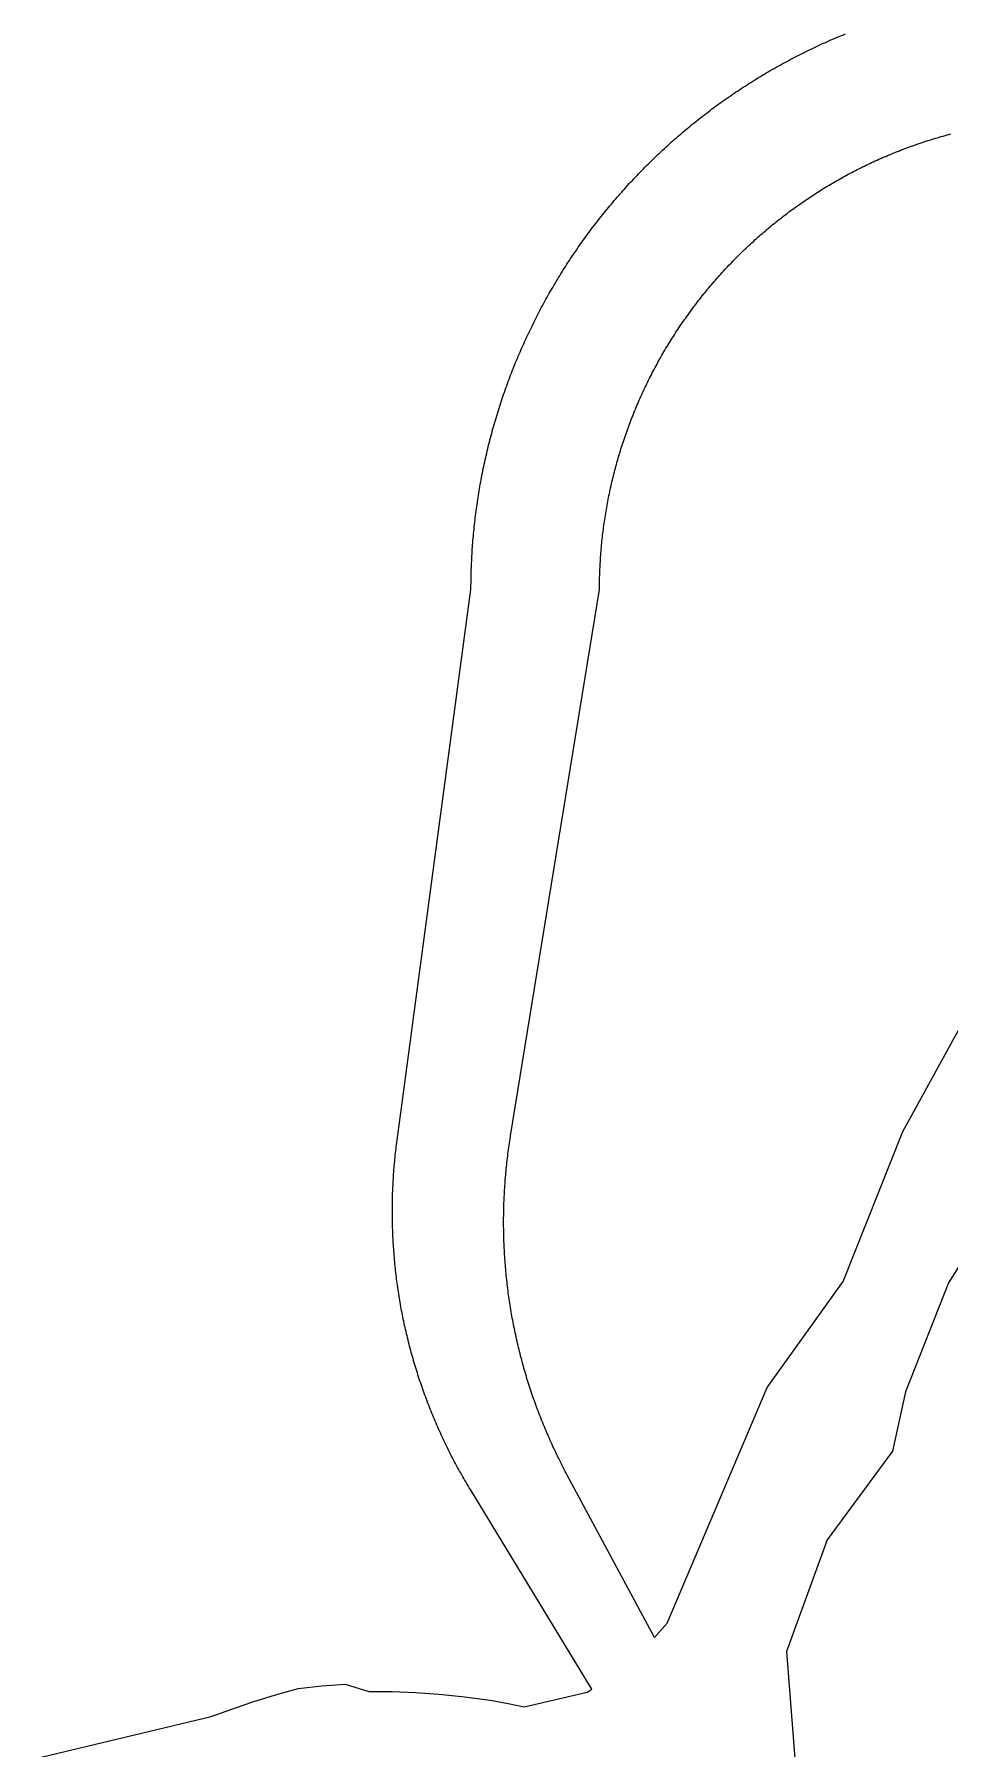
# Model space of a CAD drawing. Header units: metres. Extents: x 544975 to 548996, y 1840763 to 1844365.
# Drawn here: x 546846.2 to 546931.7, y 1842362.6 to 1842522.7 of the extents above; entities that cross this region are included whole.
import ezdxf

# ---------------------------------------------------------------- set-up
doc = ezdxf.new("R2010")
doc.units = ezdxf.units.M
doc.header["$MEASUREMENT"] = 0
doc.layers.add('Level 30', color=7, linetype='Continuous', lineweight=0)

# ---------------------------------------------------------------- blocks, each defined once
blk = doc.blocks.new('5.DuongDay35Kv_RTH')
at = {"layer": 'Level 30', "color": 5, "flags": 128}
for points in [[(46846.1883, 842361.7011), (46862.7119, 842365.66), (46864.6163, 842366.3405), (46865.785, 842366.7581), (46866.5902, 842367.0292), (46868.6969, 842367.6835), (46870.8342, 842368.2686), (46873.0213, 842368.5182), (46875.2184, 842368.6607), (46877.43, 842367.981), (46879.6066, 842367.9769), (46881.782, 842367.9002), (46883.9535, 842367.7511), (46886.1189, 842367.5297), (46888.2757, 842367.2362), (46888.9291, 842367.1328), (46890.4216, 842366.871), (46891.9098, 842366.5664), (46897.8054, 842367.937), (46898.2466, 842368.2007)], [(46904.0874, 842373.0261), (46905.2661, 842374.3649), (46914.6113, 842396.3786), (46921.7182, 842406.2621), (46927.2728, 842420.2955), (46947.1216, 842456.4347), (46956.6482, 842452.3465), (46936.8878, 842414.6407), (46931.5262, 842406.144), (46927.51, 842395.967), (46926.3179, 842390.4213), (46920.2004, 842382.141), (46916.425, 842371.7186), (46917.1997, 842361.7427)]]:
    blk.add_lwpolyline(points, dxfattribs=at)
at = {"layer": 'Level 30', "color": 5, "linetype": 'Continuous', "lineweight": 0, "flags": 128}
for points in [[(46898.2466, 842368.2007), (46886.9048, 842386.8388), (46886.8011, 842387.0099), (46886.6982, 842387.1813), (46886.5959, 842387.3532), (46886.4944, 842387.5255), (46886.3935, 842387.6982), (46886.2933, 842387.8713), (46886.1938, 842388.0448), (46886.095, 842388.2187), (46885.9969, 842388.393), (46885.8995, 842388.5677), (46885.8028, 842388.7427), (46885.7068, 842388.9182), (46885.6115, 842389.094), (46885.5169, 842389.2702), (46885.423, 842389.4468), (46885.3299, 842389.6238), (46885.2374, 842389.8011), (46885.1456, 842389.9788), (46885.0546, 842390.1569), (46884.9642, 842390.3353), (46884.8746, 842390.5141), (46884.7857, 842390.6933), (46884.6975, 842390.8728), (46884.61, 842391.0526), (46884.5233, 842391.2328), (46884.4372, 842391.4134), (46884.3519, 842391.5943), (46884.2673, 842391.7755), (46884.1835, 842391.9571), (46884.1004, 842392.139), (46884.018, 842392.3212), (46883.9363, 842392.5038), (46883.8553, 842392.6867), (46883.7751, 842392.8699), (46883.6956, 842393.0534), (46883.6169, 842393.2373), (46883.5389, 842393.4214), (46883.4616, 842393.6059), (46883.3851, 842393.7907), (46883.3093, 842393.9758), (46883.2343, 842394.1611), (46883.1599, 842394.3468), (46883.0864, 842394.5328), (46883.0136, 842394.7191), (46882.9415, 842394.9056), (46882.8702, 842395.0925), (46882.7996, 842395.2796), (46882.7298, 842395.467), (46882.6607, 842395.6547), (46882.5923, 842395.8427), (46882.5248, 842396.0309), (46882.4579, 842396.2194), (46882.3919, 842396.4082), (46882.3266, 842396.5972), (46882.262, 842396.7865), (46882.1982, 842396.9761), (46882.1352, 842397.1659), (46882.0729, 842397.3559), (46882.0114, 842397.5462), (46881.9506, 842397.7368), (46881.8906, 842397.9276), (46881.8314, 842398.1186), (46881.7729, 842398.3099), (46881.7152, 842398.5014), (46881.6583, 842398.6931), (46881.6021, 842398.885), (46881.5467, 842399.0772), (46881.4921, 842399.2696), (46881.4382, 842399.4622), (46881.3851, 842399.6551), (46881.3328, 842399.8481), (46881.2813, 842400.0413), (46881.2305, 842400.2348), (46881.1805, 842400.4284), (46881.1313, 842400.6223), (46881.0828, 842400.8163), (46881.0352, 842401.0106), (46880.9883, 842401.205), (46880.9422, 842401.3996), (46880.8968, 842401.5944), (46880.8523, 842401.7894), (46880.8085, 842401.9845), (46880.7655, 842402.1798), (46880.7233, 842402.3753), (46880.6818, 842402.571), (46880.6412, 842402.7668), (46880.6013, 842402.9628), (46880.5622, 842403.1589), (46880.524, 842403.3552), (46880.4864, 842403.5517), (46880.4497, 842403.7483), (46880.4138, 842403.945), (46880.3786, 842404.1419), (46880.3443, 842404.339), (46880.3107, 842404.5361), (46880.2779, 842404.7334), (46880.2459, 842404.9308), (46880.2147, 842405.1284), (46880.1843, 842405.3261), (46880.1547, 842405.5239), (46880.1258, 842405.7218), (46880.0978, 842405.9198), (46880.0705, 842406.1179), (46880.0441, 842406.3162), (46880.0184, 842406.5145), (46879.9936, 842406.713), (46879.9695, 842406.9115), (46879.9462, 842407.1101), (46879.9237, 842407.3089), (46879.902, 842407.5077), (46879.8811, 842407.7066), (46879.861, 842407.9056), (46879.8417, 842408.1047), (46879.8232, 842408.3038), (46879.8055, 842408.503), (46879.7886, 842408.7023), (46879.7725, 842408.9016), (46879.7572, 842409.1011), (46879.7426, 842409.3005), (46879.7289, 842409.5001), (46879.716, 842409.6996), (46879.7039, 842409.8993), (46879.6925, 842410.099), (46879.682, 842410.2987), (46879.6723, 842410.4984), (46879.6634, 842410.6982), (46879.6552, 842410.8981), (46879.6479, 842411.0979), (46879.6414, 842411.2978), (46879.6356, 842411.4977), (46879.6307, 842411.6977), (46879.6266, 842411.8976), (46879.6232, 842412.0976), (46879.6207, 842412.2976), (46879.619, 842412.4976), (46879.618, 842412.6976), (46879.6179, 842412.8976), (46879.6186, 842413.0976), (46879.62, 842413.2976), (46879.6223, 842413.4976), (46879.6254, 842413.6975), (46879.6292, 842413.8975), (46879.6339, 842414.0975), (46879.6394, 842414.2974), (46879.6456, 842414.4973), (46879.6527, 842414.6972), (46879.6606, 842414.897), (46879.6692, 842415.0968), (46879.6787, 842415.2966), (46879.6889, 842415.4963), (46879.7, 842415.696), (46879.7119, 842415.8957), (46879.7245, 842416.0953), (46879.738, 842416.2948), (46879.7522, 842416.4943), (46879.7673, 842416.6937), (46879.7831, 842416.8931), (46879.7998, 842417.0924), (46879.8172, 842417.2917), (46879.8355, 842417.4908), (46879.8545, 842417.6899), (46879.8743, 842417.8889), (46879.895, 842418.0879), (46879.9164, 842418.2867), (46879.9386, 842418.4855), (46879.9616, 842418.6841), (46879.9854, 842418.8827), (46880.01, 842419.0812), (46880.0354, 842419.2796), (46880.0616, 842419.4776), (46886.9571, 842470.8894), (46886.9573, 842471.0456), (46886.9583, 842471.2573), (46886.9601, 842471.4689), (46886.9627, 842471.6806), (46886.9661, 842471.8922), (46886.9703, 842472.1038), (46886.9753, 842472.3154), (46886.9811, 842472.527), (46886.9876, 842472.7386), (46886.995, 842472.9501), (46887.0032, 842473.1616), (46887.0122, 842473.3731), (46887.022, 842473.5845), (46887.0326, 842473.7959), (46887.044, 842474.0073), (46887.0562, 842474.2186), (46887.0691, 842474.4298), (46887.0829, 842474.641), (46887.0975, 842474.8522), (46887.1129, 842475.0633), (46887.129, 842475.2743), (46887.146, 842475.4853), (46887.1638, 842475.6962), (46887.1824, 842475.9071), (46887.2017, 842476.1179), (46887.2219, 842476.3286), (46887.2428, 842476.5392), (46887.2646, 842476.7497), (46887.2871, 842476.9602), (46887.3105, 842477.1705), (46887.3346, 842477.3808), (46887.3595, 842477.591), (46887.3853, 842477.8011), (46887.4118, 842478.0111), (46887.4391, 842478.221), (46887.4672, 842478.4308), (46887.4961, 842478.6404), (46887.5258, 842478.85), (46887.5563, 842479.0595), (46887.5876, 842479.2688), (46887.6196, 842479.478), (46887.6525, 842479.6871), (46887.6861, 842479.8961), (46887.7206, 842480.1049), (46887.7558, 842480.3136), (46887.7918, 842480.5222), (46887.8286, 842480.7306), (46887.8662, 842480.9389), (46887.9046, 842481.1471), (46887.9437, 842481.3551), (46887.9837, 842481.5629), (46888.0244, 842481.7706), (46888.0659, 842481.9782), (46888.1083, 842482.1856), (46888.1513, 842482.3928), (46888.1952, 842482.5999), (46888.2399, 842482.8068), (46888.2853, 842483.0135), (46888.3315, 842483.22), (46888.3785, 842483.4264), (46888.4263, 842483.6326), (46888.4748, 842483.8386), (46888.5242, 842484.0445), (46888.5743, 842484.2501), (46888.6252, 842484.4556), (46888.6768, 842484.6608), (46888.7293, 842484.8659), (46888.7825, 842485.0707), (46888.8365, 842485.2754), (46888.8912, 842485.4799), (46888.9468, 842485.6841), (46889.0031, 842485.8881), (46889.0601, 842486.092), (46889.118, 842486.2956), (46889.1766, 842486.4989), (46889.236, 842486.7021), (46889.2961, 842486.905), (46889.357, 842487.1077), (46889.4187, 842487.3102), (46889.4812, 842487.5124), (46889.5444, 842487.7145), (46889.6084, 842487.9162), (46889.6731, 842488.1177), (46889.7386, 842488.319), (46889.8049, 842488.52), (46889.8719, 842488.7208), (46889.9396, 842488.9213), (46890.0082, 842489.1216), (46890.0775, 842489.3216), (46890.1475, 842489.5213), (46890.2183, 842489.7208), (46890.2899, 842489.92), (46890.3622, 842490.1189), (46890.4352, 842490.3175), (46890.509, 842490.5159), (46890.5836, 842490.714), (46890.6589, 842490.9118), (46890.7349, 842491.1093), (46890.8117, 842491.3066), (46890.8893, 842491.5035), (46890.9676, 842491.7002), (46891.0466, 842491.8965), (46891.1264, 842492.0926), (46891.2069, 842492.2883), (46891.2881, 842492.4838), (46891.3701, 842492.6789), (46891.4528, 842492.8737), (46891.5363, 842493.0683), (46891.6205, 842493.2624), (46891.7054, 842493.4563), (46891.7911, 842493.6499), (46891.8775, 842493.8431), (46891.9646, 842494.036), (46892.0524, 842494.2286), (46892.141, 842494.4208), (46892.2303, 842494.6127), (46892.3203, 842494.8043), (46892.4111, 842494.9955), (46892.5026, 842495.1863), (46892.5948, 842495.3769), (46892.6877, 842495.567), (46892.7813, 842495.7569), (46892.8757, 842495.9463), (46892.9707, 842496.1355), (46893.0665, 842496.3242), (46893.163, 842496.5126), (46893.2602, 842496.7006), (46893.3581, 842496.8883), (46893.4567, 842497.0755), (46893.5561, 842497.2624), (46893.6561, 842497.449), (46893.7568, 842497.6351), (46893.8583, 842497.8209), (46893.9604, 842498.0063), (46894.0632, 842498.1913), (46894.1668, 842498.3759), (46894.271, 842498.5601), (46894.376, 842498.7439), (46894.4816, 842498.9273), (46894.5879, 842499.1104), (46894.6949, 842499.293), (46894.8026, 842499.4752), (46894.911, 842499.657), (46895.0201, 842499.8384), (46895.1298, 842500.0194), (46895.2403, 842500.1999), (46895.3514, 842500.3801), (46895.4632, 842500.5598), (46895.5757, 842500.7391), (46895.6888, 842500.9179), (46895.8027, 842501.0964), (46895.9172, 842501.2744), (46896.0324, 842501.452), (46896.1482, 842501.6291), (46896.2647, 842501.8058), (46896.3819, 842501.9821), (46896.4998, 842502.1579), (46896.6183, 842502.3333), (46896.7375, 842502.5082), (46896.8573, 842502.6826), (46896.9778, 842502.8567), (46897.099, 842503.0302), (46897.2208, 842503.2033), (46897.3432, 842503.376), (46897.4663, 842503.5481), (46897.5901, 842503.7198), (46897.7145, 842503.8911), (46897.8396, 842504.0618), (46897.9653, 842504.2321), (46898.0916, 842504.4019), (46898.2186, 842504.5713), (46898.3462, 842504.7401), (46898.4745, 842504.9085), (46898.6034, 842505.0764), (46898.7329, 842505.2438), (46898.8631, 842505.4107), (46898.9939, 842505.5771), (46899.1253, 842505.743), (46899.2573, 842505.9084), (46899.39, 842506.0734), (46899.5233, 842506.2378), (46899.6572, 842506.4017), (46899.7918, 842506.5651), (46899.9269, 842506.728), (46900.0627, 842506.8904), (46900.199, 842507.0522), (46900.336, 842507.2136), (46900.4736, 842507.3744), (46900.6118, 842507.5347), (46900.7506, 842507.6945), (46900.89, 842507.8538), (46901.0301, 842508.0125), (46901.1707, 842508.1707), (46901.3119, 842508.3284), (46901.4537, 842508.4855), (46901.5961, 842508.6421), (46901.7391, 842508.7982), (46901.8826, 842508.9537), (46902.0268, 842509.1087), (46902.1716, 842509.2631), (46902.3169, 842509.417), (46902.4628, 842509.5703), (46902.6093, 842509.7231), (46902.7563, 842509.8753), (46902.904, 842510.027), (46903.0522, 842510.1781), (46903.201, 842510.3286), (46903.3503, 842510.4786), (46903.5002, 842510.628), (46903.6507, 842510.7769), (46903.8018, 842510.9252), (46903.9534, 842511.0729), (46904.1055, 842511.22), (46904.2582, 842511.3666), (46904.4115, 842511.5125), (46904.5653, 842511.6579), (46904.7197, 842511.8027), (46904.8746, 842511.947), (46905.03, 842512.0906), (46905.186, 842512.2337), (46905.3426, 842512.3761), (46905.4997, 842512.518), (46905.6573, 842512.6593), (46905.8154, 842512.8), (46905.9741, 842512.9401), (46906.1333, 842513.0795), (46906.293, 842513.2184), (46906.4533, 842513.3567), (46906.614, 842513.4944), (46906.7753, 842513.6314), (46906.9371, 842513.7679), (46907.0994, 842513.9037), (46907.2623, 842514.0389), (46907.4256, 842514.1735), (46907.5895, 842514.3075), (46907.7538, 842514.4409), (46907.9187, 842514.5736), (46908.0841, 842514.7058), (46908.2499, 842514.8372), (46908.4163, 842514.9681), (46908.5831, 842515.0984), (46908.7505, 842515.228), (46908.9183, 842515.3569), (46909.0866, 842515.4853), (46909.2554, 842515.613), (46909.4247, 842515.74), (46909.5944, 842515.8664), (46909.7647, 842515.9922), (46909.9354, 842516.1174), (46910.1066, 842516.2418), (46910.2782, 842516.3657), (46910.4503, 842516.4889), (46910.6229, 842516.6114), (46910.7959, 842516.7333), (46910.9695, 842516.8545), (46911.1434, 842516.9751), (46911.3178, 842517.095), (46911.4927, 842517.2143), (46911.668, 842517.3329), (46911.8438, 842517.4508), (46912.02, 842517.5681), (46912.1966, 842517.6847), (46912.3737, 842517.8006), (46912.5512, 842517.9158), (46912.7292, 842518.0304), (46912.9076, 842518.1443), (46913.0864, 842518.2576), (46913.2657, 842518.3701), (46913.4453, 842518.482), (46913.6254, 842518.5932), (46913.8059, 842518.7038), (46913.9869, 842518.8136), (46914.1682, 842518.9227), (46914.35, 842519.0312), (46914.5321, 842519.139), (46914.7147, 842519.2461), (46914.8977, 842519.3525), (46915.081, 842519.4582), (46915.2648, 842519.5632), (46915.449, 842519.6675), (46915.6335, 842519.7712), (46915.8185, 842519.8741), (46916.0038, 842519.9763), (46916.1896, 842520.0778), (46916.3757, 842520.1786), (46916.5621, 842520.2788), (46916.749, 842520.3782), (46916.9362, 842520.4769), (46917.1238, 842520.5749), (46917.3118, 842520.6722), (46917.5002, 842520.7687), (46917.6889, 842520.8646), (46917.8779, 842520.9597), (46918.0674, 842521.0542), (46918.2572, 842521.1479), (46918.4473, 842521.2409), (46918.6378, 842521.3332), (46918.8286, 842521.4247), (46919.0198, 842521.5156), (46919.2113, 842521.6057), (46919.4032, 842521.6951), (46919.5954, 842521.7837), (46919.7879, 842521.8717), (46919.9807, 842521.9589), (46920.1739, 842522.0453), (46920.3674, 842522.1311), (46920.5613, 842522.2161), (46920.7554, 842522.3004), (46920.9499, 842522.3839), (46921.1447, 842522.4667), (46921.3398, 842522.5488), (46921.5352, 842522.6302), (46921.7309, 842522.7107), (46921.9269, 842522.7906)], [(46904.0874, 842373.0261), (46895.9484, 842388.194), (46895.8542, 842388.3704), (46895.7607, 842388.5472), (46895.6679, 842388.7244), (46895.5758, 842388.9019), (46895.4844, 842389.0798), (46895.3938, 842389.2581), (46895.3038, 842389.4367), (46895.2146, 842389.6157), (46895.1261, 842389.7951), (46895.0383, 842389.9748), (46894.9512, 842390.1548), (46894.8648, 842390.3352), (46894.7792, 842390.516), (46894.6943, 842390.697), (46894.6101, 842390.8784), (46894.5266, 842391.0602), (46894.4439, 842391.2423), (46894.3619, 842391.4247), (46894.2806, 842391.6074), (46894.2, 842391.7905), (46894.1202, 842391.9739), (46894.0412, 842392.1576), (46893.9628, 842392.3416), (46893.8852, 842392.5259), (46893.8083, 842392.7106), (46893.7322, 842392.8955), (46893.6568, 842393.0808), (46893.5822, 842393.2663), (46893.5083, 842393.4522), (46893.4351, 842393.6383), (46893.3627, 842393.8247), (46893.291, 842394.0114), (46893.2201, 842394.1985), (46893.1499, 842394.3857), (46893.0805, 842394.5733), (46893.0118, 842394.7611), (46892.9439, 842394.9493), (46892.8768, 842395.1376), (46892.8103, 842395.3263), (46892.7447, 842395.5152), (46892.6798, 842395.7044), (46892.6156, 842395.8938), (46892.5523, 842396.0835), (46892.4896, 842396.2734), (46892.4278, 842396.4636), (46892.3667, 842396.6541), (46892.3063, 842396.8448), (46892.2467, 842397.0357), (46892.1879, 842397.2268), (46892.1299, 842397.4182), (46892.0726, 842397.6098), (46892.0161, 842397.8017), (46891.9603, 842397.9938), (46891.9053, 842398.1861), (46891.8511, 842398.3786), (46891.7977, 842398.5713), (46891.745, 842398.7642), (46891.6931, 842398.9574), (46891.642, 842399.1507), (46891.5916, 842399.3443), (46891.5421, 842399.5381), (46891.4933, 842399.732), (46891.4452, 842399.9262), (46891.398, 842400.1205), (46891.3515, 842400.315), (46891.3058, 842400.5097), (46891.2609, 842400.7046), (46891.2168, 842400.8997), (46891.1734, 842401.0949), (46891.1309, 842401.2904), (46891.0891, 842401.4859), (46891.0481, 842401.6817), (46891.0079, 842401.8776), (46890.9684, 842402.0737), (46890.9298, 842402.2699), (46890.8919, 842402.4663), (46890.8548, 842402.6628), (46890.8185, 842402.8595), (46890.783, 842403.0563), (46890.7483, 842403.2533), (46890.7144, 842403.4504), (46890.6812, 842403.6476), (46890.6488, 842403.845), (46890.6173, 842404.0425), (46890.5865, 842404.2401), (46890.5565, 842404.4378), (46890.5273, 842404.6357), (46890.4989, 842404.8337), (46890.4713, 842405.0318), (46890.4445, 842405.23), (46890.4185, 842405.4283), (46890.3932, 842405.6267), (46890.3688, 842405.8252), (46890.3452, 842406.0238), (46890.3223, 842406.2224), (46890.3003, 842406.4212), (46890.279, 842406.6201), (46890.2585, 842406.819), (46890.2389, 842407.0181), (46890.22, 842407.2172), (46890.2019, 842407.4164), (46890.1847, 842407.6156), (46890.1682, 842407.8149), (46890.1525, 842408.0143), (46890.1376, 842408.2138), (46890.1235, 842408.4133), (46890.1102, 842408.6128), (46890.0977, 842408.8124), (46890.0861, 842409.0121), (46890.0752, 842409.2118), (46890.0651, 842409.4115), (46890.0558, 842409.6113), (46890.0473, 842409.8111), (46890.0396, 842410.011), (46890.0327, 842410.2109), (46890.0266, 842410.4108), (46890.0213, 842410.6107), (46890.0168, 842410.8107), (46890.0131, 842411.0106), (46890.0102, 842411.2106), (46890.0081, 842411.4106), (46890.0068, 842411.6106), (46890.0063, 842411.8106), (46890.0066, 842412.0106), (46890.0077, 842412.2106), (46890.0096, 842412.4106), (46890.0123, 842412.6106), (46890.0158, 842412.8105), (46890.0201, 842413.0105), (46890.0252, 842413.2104), (46890.0311, 842413.4103), (46890.0378, 842413.6102), (46890.0453, 842413.8101), (46890.0536, 842414.0099), (46890.0627, 842414.2097), (46890.0726, 842414.4095), (46890.0833, 842414.6092), (46890.0948, 842414.8088), (46890.1071, 842415.0085), (46890.1202, 842415.208), (46890.1341, 842415.4075), (46890.1488, 842415.607), (46890.1643, 842415.8064), (46890.1805, 842416.0057), (46890.1976, 842416.205), (46890.2155, 842416.4042), (46890.2342, 842416.6033), (46890.2536, 842416.8024), (46890.2739, 842417.0014), (46890.295, 842417.2002), (46890.3168, 842417.399), (46890.3395, 842417.5978), (46890.3629, 842417.7964), (46890.3872, 842417.9949), (46890.4122, 842418.1933), (46890.438, 842418.3917), (46890.4647, 842418.5899), (46890.4921, 842418.788), (46890.5203, 842418.986), (46890.5493, 842419.1839), (46890.5791, 842419.3816), (46890.6097, 842419.5793), (46890.641, 842419.7768), (46890.6552, 842419.8647), (46898.9571, 842470.8894), (46898.9571, 842470.9034), (46898.9576, 842471.091), (46898.9588, 842471.2786), (46898.9609, 842471.4662), (46898.9637, 842471.6538), (46898.9674, 842471.8414), (46898.9719, 842472.029), (46898.9771, 842472.2165), (46898.9832, 842472.404), (46898.99, 842472.5915), (46898.9977, 842472.779), (46899.0062, 842472.9664), (46899.0154, 842473.1538), (46899.0255, 842473.3411), (46899.0363, 842473.5285), (46899.048, 842473.7157), (46899.0604, 842473.9029), (46899.0737, 842474.0901), (46899.0877, 842474.2771), (46899.1026, 842474.4642), (46899.1182, 842474.6511), (46899.1346, 842474.838), (46899.1519, 842475.0249), (46899.1699, 842475.2116), (46899.1887, 842475.3983), (46899.2084, 842475.5849), (46899.2288, 842475.7714), (46899.25, 842475.9578), (46899.272, 842476.1441), (46899.2948, 842476.3303), (46899.3184, 842476.5164), (46899.3428, 842476.7025), (46899.368, 842476.8884), (46899.394, 842477.0742), (46899.4207, 842477.2599), (46899.4483, 842477.4455), (46899.4766, 842477.6309), (46899.5058, 842477.8163), (46899.5357, 842478.0015), (46899.5664, 842478.1866), (46899.5979, 842478.3715), (46899.6302, 842478.5563), (46899.6633, 842478.741), (46899.6972, 842478.9256), (46899.7318, 842479.1099), (46899.7673, 842479.2942), (46899.8035, 842479.4783), (46899.8405, 842479.6622), (46899.8783, 842479.846), (46899.9169, 842480.0296), (46899.9563, 842480.213), (46899.9964, 842480.3963), (46900.0374, 842480.5794), (46900.0791, 842480.7623), (46900.1216, 842480.945), (46900.1648, 842481.1276), (46900.2089, 842481.31), (46900.2537, 842481.4922), (46900.2993, 842481.6742), (46900.3457, 842481.8559), (46900.3928, 842482.0375), (46900.4407, 842482.2189), (46900.4894, 842482.4001), (46900.5389, 842482.5811), (46900.5891, 842482.7619), (46900.6401, 842482.9424), (46900.6919, 842483.1227), (46900.7445, 842483.3029), (46900.7978, 842483.4827), (46900.8519, 842483.6624), (46900.9067, 842483.8418), (46900.9623, 842484.021), (46901.0187, 842484.1999), (46901.0758, 842484.3786), (46901.1337, 842484.5571), (46901.1924, 842484.7353), (46901.2518, 842484.9133), (46901.312, 842485.091), (46901.3729, 842485.2684), (46901.4346, 842485.4456), (46901.4971, 842485.6225), (46901.5603, 842485.7992), (46901.6242, 842485.9756), (46901.6889, 842486.1517), (46901.7544, 842486.3275), (46901.8206, 842486.503), (46901.8875, 842486.6783), (46901.9552, 842486.8533), (46902.0237, 842487.028), (46902.0928, 842487.2024), (46902.1628, 842487.3765), (46902.2334, 842487.5503), (46902.3049, 842487.7238), (46902.377, 842487.8969), (46902.4499, 842488.0698), (46902.5235, 842488.2424), (46902.5979, 842488.4146), (46902.673, 842488.5866), (46902.7488, 842488.7582), (46902.8254, 842488.9295), (46902.9026, 842489.1004), (46902.9807, 842489.2711), (46903.0594, 842489.4413), (46903.1389, 842489.6113), (46903.2191, 842489.7809), (46903.3, 842489.9502), (46903.3816, 842490.1191), (46903.464, 842490.2877), (46903.547, 842490.4559), (46903.6308, 842490.6238), (46903.7153, 842490.7913), (46903.8006, 842490.9584), (46903.8865, 842491.1252), (46903.9731, 842491.2916), (46904.0605, 842491.4577), (46904.1485, 842491.6233), (46904.2373, 842491.7886), (46904.3268, 842491.9535), (46904.4169, 842492.1181), (46904.5078, 842492.2822), (46904.5994, 842492.446), (46904.6916, 842492.6093), (46904.7846, 842492.7723), (46904.8783, 842492.9349), (46904.9726, 842493.097), (46905.0676, 842493.2588), (46905.1634, 842493.4202), (46905.2598, 842493.5811), (46905.3569, 842493.7416), (46905.4547, 842493.9018), (46905.5531, 842494.0615), (46905.6523, 842494.2207), (46905.7521, 842494.3796), (46905.8526, 842494.538), (46905.9538, 842494.696), (46906.0556, 842494.8536), (46906.1581, 842495.0107), (46906.2613, 842495.1674), (46906.3652, 842495.3237), (46906.4697, 842495.4795), (46906.5749, 842495.6348), (46906.6807, 842495.7897), (46906.7872, 842495.9442), (46906.8944, 842496.0982), (46907.0022, 842496.2517), (46907.1107, 842496.4048), (46907.2198, 842496.5574), (46907.3296, 842496.7096), (46907.44, 842496.8613), (46907.5511, 842497.0125), (46907.6628, 842497.1632), (46907.7751, 842497.3135), (46907.8881, 842497.4632), (46908.0018, 842497.6125), (46908.116, 842497.7613), (46908.2309, 842497.9096), (46908.3465, 842498.0575), (46908.4626, 842498.2048), (46908.5794, 842498.3516), (46908.6968, 842498.498), (46908.8148, 842498.6438), (46908.9335, 842498.7891), (46909.0528, 842498.934), (46909.1727, 842499.0783), (46909.2932, 842499.2221), (46909.4143, 842499.3654), (46909.536, 842499.5081), (46909.6583, 842499.6504), (46909.7813, 842499.7921), (46909.9048, 842499.9333), (46910.029, 842500.074), (46910.1537, 842500.2141), (46910.2791, 842500.3537), (46910.405, 842500.4928), (46910.5315, 842500.6313), (46910.6586, 842500.7693), (46910.7863, 842500.9068), (46910.9146, 842501.0437), (46911.0435, 842501.18), (46911.1729, 842501.3158), (46911.303, 842501.4511), (46911.4336, 842501.5858), (46911.5647, 842501.7199), (46911.6965, 842501.8535), (46911.8288, 842501.9865), (46911.9617, 842502.119), (46912.0951, 842502.2508), (46912.2291, 842502.3822), (46912.3637, 842502.5129), (46912.4988, 842502.6431), (46912.6345, 842502.7726), (46912.7707, 842502.9016), (46912.9075, 842503.0301), (46913.0448, 842503.1579), (46913.1827, 842503.2852), (46913.3211, 842503.4118), (46913.46, 842503.5379), (46913.5995, 842503.6634), (46913.7395, 842503.7883), (46913.8801, 842503.9125), (46914.0211, 842504.0362), (46914.1627, 842504.1593), (46914.3049, 842504.2818), (46914.4475, 842504.4037), (46914.5907, 842504.5249), (46914.7344, 842504.6456), (46914.8786, 842504.7656), (46915.0233, 842504.885), (46915.1685, 842505.0038), (46915.3142, 842505.122), (46915.4604, 842505.2396), (46915.6071, 842505.3565), (46915.7543, 842505.4728), (46915.902, 842505.5885), (46916.0503, 842505.7035), (46916.1989, 842505.8179), (46916.3481, 842505.9317), (46916.4978, 842506.0449), (46916.6479, 842506.1574), (46916.7985, 842506.2692), (46916.9496, 842506.3804), (46917.1012, 842506.491), (46917.2533, 842506.6009), (46917.4058, 842506.7102), (46917.5587, 842506.8188), (46917.7122, 842506.9268), (46917.8661, 842507.0341), (46918.0204, 842507.1408), (46918.1752, 842507.2468), (46918.3305, 842507.3521), (46918.4862, 842507.4568), (46918.6423, 842507.5608), (46918.7989, 842507.6642), (46918.9559, 842507.7668), (46919.1134, 842507.8688), (46919.2713, 842507.9702), (46919.4296, 842508.0708), (46919.5884, 842508.1708), (46919.7476, 842508.2701), (46919.9072, 842508.3688), (46920.0672, 842508.4667), (46920.2276, 842508.564), (46920.3885, 842508.6605), (46920.5497, 842508.7564), (46920.7114, 842508.8516), (46920.8735, 842508.9461), (46921.0359, 842509.04), (46921.1988, 842509.1331), (46921.3621, 842509.2255), (46921.5257, 842509.3172), (46921.6898, 842509.4083), (46921.8542, 842509.4986), (46922.0191, 842509.5882), (46922.1843, 842509.6772), (46922.3498, 842509.7654), (46922.5158, 842509.8529), (46922.6821, 842509.9397), (46922.8488, 842510.0258), (46923.0159, 842510.1112), (46923.1833, 842510.1959), (46923.3511, 842510.2798), (46923.5192, 842510.3631), (46923.6877, 842510.4456), (46923.8566, 842510.5274), (46924.0257, 842510.6085), (46924.1953, 842510.6888), (46924.3652, 842510.7685), (46924.5354, 842510.8474), (46924.7059, 842510.9256), (46924.8768, 842511.003), (46925.048, 842511.0798), (46925.2195, 842511.1558), (46925.3914, 842511.231), (46925.5636, 842511.3056), (46925.7361, 842511.3794), (46925.9089, 842511.4524), (46926.082, 842511.5248), (46926.2554, 842511.5964), (46926.4291, 842511.6672), (46926.6032, 842511.7373), (46926.7775, 842511.8067), (46926.9521, 842511.8753), (46927.127, 842511.9432), (46927.3022, 842512.0103), (46927.4777, 842512.0767), (46927.6535, 842512.1423), (46927.8295, 842512.2072), (46928.0058, 842512.2713), (46928.1824, 842512.3347), (46928.3593, 842512.3973), (46928.5364, 842512.4592), (46928.7138, 842512.5203), (46928.8914, 842512.5806), (46929.0693, 842512.6402), (46929.2475, 842512.6991), (46929.4259, 842512.7571), (46929.6045, 842512.8145), (46929.7834, 842512.871), (46929.9625, 842512.9268), (46930.1419, 842512.9818), (46930.3215, 842513.0361), (46930.5013, 842513.0896), (46930.6814, 842513.1423), (46930.8617, 842513.1943), (46931.0422, 842513.2455), (46931.2229, 842513.2959), (46931.4038, 842513.3455), (46931.5849, 842513.3944), (46931.7663, 842513.4425)]]:
    blk.add_lwpolyline(points, dxfattribs=at)

msp = doc.modelspace()

# ---------------------------------------------------------------- linework, layer by layer
at = {"layer": 'Level 30', "color": 5, "linetype": 'Continuous', "lineweight": 0, "flags": 128}
for points in [[(546898.2466, 1842368.2007), (546886.9048, 1842386.8388), (546886.8011, 1842387.0099), (546886.6982, 1842387.1813), (546886.5959, 1842387.3532), (546886.4944, 1842387.5255), (546886.3935, 1842387.6982), (546886.2933, 1842387.8713), (546886.1938, 1842388.0448), (546886.095, 1842388.2187), (546885.9969, 1842388.393), (546885.8995, 1842388.5677), (546885.8028, 1842388.7427), (546885.7068, 1842388.9182), (546885.6115, 1842389.094), (546885.5169, 1842389.2702), (546885.423, 1842389.4468), (546885.3299, 1842389.6238), (546885.2374, 1842389.8011), (546885.1456, 1842389.9788), (546885.0546, 1842390.1569), (546884.9642, 1842390.3353), (546884.8746, 1842390.5141), (546884.7857, 1842390.6933), (546884.6975, 1842390.8728), (546884.61, 1842391.0526), (546884.5233, 1842391.2328), (546884.4372, 1842391.4134), (546884.3519, 1842391.5943), (546884.2673, 1842391.7755), (546884.1835, 1842391.9571), (546884.1004, 1842392.139), (546884.018, 1842392.3212), (546883.9363, 1842392.5038), (546883.8553, 1842392.6867), (546883.7751, 1842392.8699), (546883.6956, 1842393.0534), (546883.6169, 1842393.2373), (546883.5389, 1842393.4214), (546883.4616, 1842393.6059), (546883.3851, 1842393.7907), (546883.3093, 1842393.9758), (546883.2343, 1842394.1611), (546883.1599, 1842394.3468), (546883.0864, 1842394.5328), (546883.0136, 1842394.7191), (546882.9415, 1842394.9056), (546882.8702, 1842395.0925), (546882.7996, 1842395.2796), (546882.7298, 1842395.467), (546882.6607, 1842395.6547), (546882.5923, 1842395.8427), (546882.5248, 1842396.0309), (546882.4579, 1842396.2194), (546882.3919, 1842396.4082), (546882.3266, 1842396.5972), (546882.262, 1842396.7865), (546882.1982, 1842396.9761), (546882.1352, 1842397.1659), (546882.0729, 1842397.3559), (546882.0114, 1842397.5462), (546881.9506, 1842397.7368), (546881.8906, 1842397.9276), (546881.8314, 1842398.1186), (546881.7729, 1842398.3099), (546881.7152, 1842398.5014), (546881.6583, 1842398.6931), (546881.6021, 1842398.885), (546881.5467, 1842399.0772), (546881.4921, 1842399.2696), (546881.4382, 1842399.4622), (546881.3851, 1842399.6551), (546881.3328, 1842399.8481), (546881.2813, 1842400.0413), (546881.2305, 1842400.2348), (546881.1805, 1842400.4284), (546881.1313, 1842400.6223), (546881.0828, 1842400.8163), (546881.0352, 1842401.0106), (546880.9883, 1842401.205), (546880.9422, 1842401.3996), (546880.8968, 1842401.5944), (546880.8523, 1842401.7894), (546880.8085, 1842401.9845), (546880.7655, 1842402.1798), (546880.7233, 1842402.3753), (546880.6818, 1842402.571), (546880.6412, 1842402.7668), (546880.6013, 1842402.9628), (546880.5622, 1842403.1589), (546880.524, 1842403.3552), (546880.4864, 1842403.5517), (546880.4497, 1842403.7483), (546880.4138, 1842403.945), (546880.3786, 1842404.1419), (546880.3443, 1842404.339), (546880.3107, 1842404.5361), (546880.2779, 1842404.7334), (546880.2459, 1842404.9308), (546880.2147, 1842405.1284), (546880.1843, 1842405.3261), (546880.1547, 1842405.5239), (546880.1258, 1842405.7218), (546880.0978, 1842405.9198), (546880.0705, 1842406.1179), (546880.0441, 1842406.3162), (546880.0184, 1842406.5145), (546879.9936, 1842406.713), (546879.9695, 1842406.9115), (546879.9462, 1842407.1101), (546879.9237, 1842407.3089), (546879.902, 1842407.5077), (546879.8811, 1842407.7066), (546879.861, 1842407.9056), (546879.8417, 1842408.1047), (546879.8232, 1842408.3038), (546879.8055, 1842408.503), (546879.7886, 1842408.7023), (546879.7725, 1842408.9016), (546879.7572, 1842409.1011), (546879.7426, 1842409.3005), (546879.7289, 1842409.5001), (546879.716, 1842409.6996), (546879.7039, 1842409.8993), (546879.6925, 1842410.099), (546879.682, 1842410.2987), (546879.6723, 1842410.4984), (546879.6634, 1842410.6982), (546879.6552, 1842410.8981), (546879.6479, 1842411.0979), (546879.6414, 1842411.2978), (546879.6356, 1842411.4977), (546879.6307, 1842411.6977), (546879.6266, 1842411.8976), (546879.6232, 1842412.0976), (546879.6207, 1842412.2976), (546879.619, 1842412.4976), (546879.618, 1842412.6976), (546879.6179, 1842412.8976), (546879.6186, 1842413.0976), (546879.62, 1842413.2976), (546879.6223, 1842413.4976), (546879.6254, 1842413.6975), (546879.6292, 1842413.8975), (546879.6339, 1842414.0975), (546879.6394, 1842414.2974), (546879.6456, 1842414.4973), (546879.6527, 1842414.6972), (546879.6606, 1842414.897), (546879.6692, 1842415.0968), (546879.6787, 1842415.2966), (546879.6889, 1842415.4963), (546879.7, 1842415.696), (546879.7119, 1842415.8957), (546879.7245, 1842416.0953), (546879.738, 1842416.2948), (546879.7522, 1842416.4943), (546879.7673, 1842416.6937), (546879.7831, 1842416.8931), (546879.7998, 1842417.0924), (546879.8172, 1842417.2917), (546879.8355, 1842417.4908), (546879.8545, 1842417.6899), (546879.8743, 1842417.8889), (546879.895, 1842418.0879), (546879.9164, 1842418.2867), (546879.9386, 1842418.4855), (546879.9616, 1842418.6841), (546879.9854, 1842418.8827), (546880.01, 1842419.0812), (546880.0354, 1842419.2796), (546880.0616, 1842419.4776), (546886.9571, 1842470.8894), (546886.9573, 1842471.0456), (546886.9583, 1842471.2573), (546886.9601, 1842471.4689), (546886.9627, 1842471.6806), (546886.9661, 1842471.8922), (546886.9703, 1842472.1038), (546886.9753, 1842472.3154), (546886.9811, 1842472.527), (546886.9876, 1842472.7386), (546886.995, 1842472.9501), (546887.0032, 1842473.1616), (546887.0122, 1842473.3731), (546887.022, 1842473.5845), (546887.0326, 1842473.7959), (546887.044, 1842474.0073), (546887.0562, 1842474.2186), (546887.0691, 1842474.4298), (546887.0829, 1842474.641), (546887.0975, 1842474.8522), (546887.1129, 1842475.0633), (546887.129, 1842475.2743), (546887.146, 1842475.4853), (546887.1638, 1842475.6962), (546887.1824, 1842475.9071), (546887.2017, 1842476.1179), (546887.2219, 1842476.3286), (546887.2428, 1842476.5392), (546887.2646, 1842476.7497), (546887.2871, 1842476.9602), (546887.3105, 1842477.1705), (546887.3346, 1842477.3808), (546887.3595, 1842477.591), (546887.3853, 1842477.8011), (546887.4118, 1842478.0111), (546887.4391, 1842478.221), (546887.4672, 1842478.4308), (546887.4961, 1842478.6404), (546887.5258, 1842478.85), (546887.5563, 1842479.0595), (546887.5876, 1842479.2688), (546887.6196, 1842479.478), (546887.6525, 1842479.6871), (546887.6861, 1842479.8961), (546887.7206, 1842480.1049), (546887.7558, 1842480.3136), (546887.7918, 1842480.5222), (546887.8286, 1842480.7306), (546887.8662, 1842480.9389), (546887.9046, 1842481.1471), (546887.9437, 1842481.3551), (546887.9837, 1842481.5629), (546888.0244, 1842481.7706), (546888.0659, 1842481.9782), (546888.1083, 1842482.1856), (546888.1513, 1842482.3928), (546888.1952, 1842482.5999), (546888.2399, 1842482.8068), (546888.2853, 1842483.0135), (546888.3315, 1842483.22), (546888.3785, 1842483.4264), (546888.4263, 1842483.6326), (546888.4748, 1842483.8386), (546888.5242, 1842484.0445), (546888.5743, 1842484.2501), (546888.6252, 1842484.4556), (546888.6768, 1842484.6608), (546888.7293, 1842484.8659), (546888.7825, 1842485.0707), (546888.8365, 1842485.2754), (546888.8912, 1842485.4799), (546888.9468, 1842485.6841), (546889.0031, 1842485.8881), (546889.0601, 1842486.092), (546889.118, 1842486.2956), (546889.1766, 1842486.4989), (546889.236, 1842486.7021), (546889.2961, 1842486.905), (546889.357, 1842487.1077), (546889.4187, 1842487.3102), (546889.4812, 1842487.5124), (546889.5444, 1842487.7145), (546889.6084, 1842487.9162), (546889.6731, 1842488.1177), (546889.7386, 1842488.319), (546889.8049, 1842488.52), (546889.8719, 1842488.7208), (546889.9396, 1842488.9213), (546890.0082, 1842489.1216), (546890.0775, 1842489.3216), (546890.1475, 1842489.5213), (546890.2183, 1842489.7208), (546890.2899, 1842489.92), (546890.3622, 1842490.1189), (546890.4352, 1842490.3175), (546890.509, 1842490.5159), (546890.5836, 1842490.714), (546890.6589, 1842490.9118), (546890.7349, 1842491.1093), (546890.8117, 1842491.3066), (546890.8893, 1842491.5035), (546890.9676, 1842491.7002), (546891.0466, 1842491.8965), (546891.1264, 1842492.0926), (546891.2069, 1842492.2883), (546891.2881, 1842492.4838), (546891.3701, 1842492.6789), (546891.4528, 1842492.8737), (546891.5363, 1842493.0683), (546891.6205, 1842493.2624), (546891.7054, 1842493.4563), (546891.7911, 1842493.6499), (546891.8775, 1842493.8431), (546891.9646, 1842494.036), (546892.0524, 1842494.2286), (546892.141, 1842494.4208), (546892.2303, 1842494.6127), (546892.3203, 1842494.8043), (546892.4111, 1842494.9955), (546892.5026, 1842495.1863), (546892.5948, 1842495.3769), (546892.6877, 1842495.567), (546892.7813, 1842495.7569), (546892.8757, 1842495.9463), (546892.9707, 1842496.1355), (546893.0665, 1842496.3242), (546893.163, 1842496.5126), (546893.2602, 1842496.7006), (546893.3581, 1842496.8883), (546893.4567, 1842497.0755), (546893.5561, 1842497.2624), (546893.6561, 1842497.449), (546893.7568, 1842497.6351), (546893.8583, 1842497.8209), (546893.9604, 1842498.0063), (546894.0632, 1842498.1913), (546894.1668, 1842498.3759), (546894.271, 1842498.5601), (546894.376, 1842498.7439), (546894.4816, 1842498.9273), (546894.5879, 1842499.1104), (546894.6949, 1842499.293), (546894.8026, 1842499.4752), (546894.911, 1842499.657), (546895.0201, 1842499.8384), (546895.1298, 1842500.0194), (546895.2403, 1842500.1999), (546895.3514, 1842500.3801), (546895.4632, 1842500.5598), (546895.5757, 1842500.7391), (546895.6888, 1842500.9179), (546895.8027, 1842501.0964), (546895.9172, 1842501.2744), (546896.0324, 1842501.452), (546896.1482, 1842501.6291), (546896.2647, 1842501.8058), (546896.3819, 1842501.9821), (546896.4998, 1842502.1579), (546896.6183, 1842502.3333), (546896.7375, 1842502.5082), (546896.8573, 1842502.6826), (546896.9778, 1842502.8567), (546897.099, 1842503.0302), (546897.2208, 1842503.2033), (546897.3432, 1842503.376), (546897.4663, 1842503.5481), (546897.5901, 1842503.7198), (546897.7145, 1842503.8911), (546897.8396, 1842504.0618), (546897.9653, 1842504.2321), (546898.0916, 1842504.4019), (546898.2186, 1842504.5713), (546898.3462, 1842504.7401), (546898.4745, 1842504.9085), (546898.6034, 1842505.0764), (546898.7329, 1842505.2438), (546898.8631, 1842505.4107), (546898.9939, 1842505.5771), (546899.1253, 1842505.743), (546899.2573, 1842505.9084), (546899.39, 1842506.0734), (546899.5233, 1842506.2378), (546899.6572, 1842506.4017), (546899.7918, 1842506.5651), (546899.9269, 1842506.728), (546900.0627, 1842506.8904), (546900.199, 1842507.0522), (546900.336, 1842507.2136), (546900.4736, 1842507.3744), (546900.6118, 1842507.5347), (546900.7506, 1842507.6945), (546900.89, 1842507.8538), (546901.0301, 1842508.0125), (546901.1707, 1842508.1707), (546901.3119, 1842508.3284), (546901.4537, 1842508.4855), (546901.5961, 1842508.6421), (546901.7391, 1842508.7982), (546901.8826, 1842508.9537), (546902.0268, 1842509.1087), (546902.1716, 1842509.2631), (546902.3169, 1842509.417), (546902.4628, 1842509.5703), (546902.6093, 1842509.7231), (546902.7563, 1842509.8753), (546902.904, 1842510.027), (546903.0522, 1842510.1781), (546903.201, 1842510.3286), (546903.3503, 1842510.4786), (546903.5002, 1842510.628), (546903.6507, 1842510.7769), (546903.8018, 1842510.9252), (546903.9534, 1842511.0729), (546904.1055, 1842511.22), (546904.2582, 1842511.3666), (546904.4115, 1842511.5125), (546904.5653, 1842511.6579), (546904.7197, 1842511.8027), (546904.8746, 1842511.947), (546905.03, 1842512.0906), (546905.186, 1842512.2337), (546905.3426, 1842512.3761), (546905.4997, 1842512.518), (546905.6573, 1842512.6593), (546905.8154, 1842512.8), (546905.9741, 1842512.9401), (546906.1333, 1842513.0795), (546906.293, 1842513.2184), (546906.4533, 1842513.3567), (546906.614, 1842513.4944), (546906.7753, 1842513.6314), (546906.9371, 1842513.7679), (546907.0994, 1842513.9037), (546907.2623, 1842514.0389), (546907.4256, 1842514.1735), (546907.5895, 1842514.3075), (546907.7538, 1842514.4409), (546907.9187, 1842514.5736), (546908.0841, 1842514.7058), (546908.2499, 1842514.8372), (546908.4163, 1842514.9681), (546908.5831, 1842515.0984), (546908.7505, 1842515.228), (546908.9183, 1842515.3569), (546909.0866, 1842515.4853), (546909.2554, 1842515.613), (546909.4247, 1842515.74), (546909.5944, 1842515.8664), (546909.7647, 1842515.9922), (546909.9354, 1842516.1174), (546910.1066, 1842516.2418), (546910.2782, 1842516.3657), (546910.4503, 1842516.4889), (546910.6229, 1842516.6114), (546910.7959, 1842516.7333), (546910.9695, 1842516.8545), (546911.1434, 1842516.9751), (546911.3178, 1842517.095), (546911.4927, 1842517.2143), (546911.668, 1842517.3329), (546911.8438, 1842517.4508), (546912.02, 1842517.5681), (546912.1966, 1842517.6847), (546912.3737, 1842517.8006), (546912.5512, 1842517.9158), (546912.7292, 1842518.0304), (546912.9076, 1842518.1443), (546913.0864, 1842518.2576), (546913.2657, 1842518.3701), (546913.4453, 1842518.482), (546913.6254, 1842518.5932), (546913.8059, 1842518.7038), (546913.9869, 1842518.8136), (546914.1682, 1842518.9227), (546914.35, 1842519.0312), (546914.5321, 1842519.139), (546914.7147, 1842519.2461), (546914.8977, 1842519.3525), (546915.081, 1842519.4582), (546915.2648, 1842519.5632), (546915.449, 1842519.6675), (546915.6335, 1842519.7712), (546915.8185, 1842519.8741), (546916.0038, 1842519.9763), (546916.1896, 1842520.0778), (546916.3757, 1842520.1786), (546916.5621, 1842520.2788), (546916.749, 1842520.3782), (546916.9362, 1842520.4769), (546917.1238, 1842520.5749), (546917.3118, 1842520.6722), (546917.5002, 1842520.7687), (546917.6889, 1842520.8646), (546917.8779, 1842520.9597), (546918.0674, 1842521.0542), (546918.2572, 1842521.1479), (546918.4473, 1842521.2409), (546918.6378, 1842521.3332), (546918.8286, 1842521.4247), (546919.0198, 1842521.5156), (546919.2113, 1842521.6057), (546919.4032, 1842521.6951), (546919.5954, 1842521.7837), (546919.7879, 1842521.8717), (546919.9807, 1842521.9589), (546920.1739, 1842522.0453), (546920.3674, 1842522.1311), (546920.5613, 1842522.2161), (546920.7554, 1842522.3004), (546920.9499, 1842522.3839), (546921.1447, 1842522.4667), (546921.3398, 1842522.5488), (546921.5352, 1842522.6302), (546921.7309, 1842522.7107), (546921.9269, 1842522.7906)], [(546904.0874, 1842373.0261), (546895.9484, 1842388.194), (546895.8542, 1842388.3704), (546895.7607, 1842388.5472), (546895.6679, 1842388.7244), (546895.5758, 1842388.9019), (546895.4844, 1842389.0798), (546895.3938, 1842389.2581), (546895.3038, 1842389.4367), (546895.2146, 1842389.6157), (546895.1261, 1842389.7951), (546895.0383, 1842389.9748), (546894.9512, 1842390.1548), (546894.8648, 1842390.3352), (546894.7792, 1842390.516), (546894.6943, 1842390.697), (546894.6101, 1842390.8784), (546894.5266, 1842391.0602), (546894.4439, 1842391.2423), (546894.3619, 1842391.4247), (546894.2806, 1842391.6074), (546894.2, 1842391.7905), (546894.1202, 1842391.9739), (546894.0412, 1842392.1576), (546893.9628, 1842392.3416), (546893.8852, 1842392.5259), (546893.8083, 1842392.7106), (546893.7322, 1842392.8955), (546893.6568, 1842393.0808), (546893.5822, 1842393.2663), (546893.5083, 1842393.4522), (546893.4351, 1842393.6383), (546893.3627, 1842393.8247), (546893.291, 1842394.0114), (546893.2201, 1842394.1985), (546893.1499, 1842394.3857), (546893.0805, 1842394.5733), (546893.0118, 1842394.7611), (546892.9439, 1842394.9493), (546892.8768, 1842395.1376), (546892.8103, 1842395.3263), (546892.7447, 1842395.5152), (546892.6798, 1842395.7044), (546892.6156, 1842395.8938), (546892.5523, 1842396.0835), (546892.4896, 1842396.2734), (546892.4278, 1842396.4636), (546892.3667, 1842396.6541), (546892.3063, 1842396.8448), (546892.2467, 1842397.0357), (546892.1879, 1842397.2268), (546892.1299, 1842397.4182), (546892.0726, 1842397.6098), (546892.0161, 1842397.8017), (546891.9603, 1842397.9938), (546891.9053, 1842398.1861), (546891.8511, 1842398.3786), (546891.7977, 1842398.5713), (546891.745, 1842398.7642), (546891.6931, 1842398.9574), (546891.642, 1842399.1507), (546891.5916, 1842399.3443), (546891.5421, 1842399.5381), (546891.4933, 1842399.732), (546891.4452, 1842399.9262), (546891.398, 1842400.1205), (546891.3515, 1842400.315), (546891.3058, 1842400.5097), (546891.2609, 1842400.7046), (546891.2168, 1842400.8997), (546891.1734, 1842401.0949), (546891.1309, 1842401.2904), (546891.0891, 1842401.4859), (546891.0481, 1842401.6817), (546891.0079, 1842401.8776), (546890.9684, 1842402.0737), (546890.9298, 1842402.2699), (546890.8919, 1842402.4663), (546890.8548, 1842402.6628), (546890.8185, 1842402.8595), (546890.783, 1842403.0563), (546890.7483, 1842403.2533), (546890.7144, 1842403.4504), (546890.6812, 1842403.6476), (546890.6488, 1842403.845), (546890.6173, 1842404.0425), (546890.5865, 1842404.2401), (546890.5565, 1842404.4378), (546890.5273, 1842404.6357), (546890.4989, 1842404.8337), (546890.4713, 1842405.0318), (546890.4445, 1842405.23), (546890.4185, 1842405.4283), (546890.3932, 1842405.6267), (546890.3688, 1842405.8252), (546890.3452, 1842406.0238), (546890.3223, 1842406.2224), (546890.3003, 1842406.4212), (546890.279, 1842406.6201), (546890.2585, 1842406.819), (546890.2389, 1842407.0181), (546890.22, 1842407.2172), (546890.2019, 1842407.4164), (546890.1847, 1842407.6156), (546890.1682, 1842407.8149), (546890.1525, 1842408.0143), (546890.1376, 1842408.2138), (546890.1235, 1842408.4133), (546890.1102, 1842408.6128), (546890.0977, 1842408.8124), (546890.0861, 1842409.0121), (546890.0752, 1842409.2118), (546890.0651, 1842409.4115), (546890.0558, 1842409.6113), (546890.0473, 1842409.8111), (546890.0396, 1842410.011), (546890.0327, 1842410.2109), (546890.0266, 1842410.4108), (546890.0213, 1842410.6107), (546890.0168, 1842410.8107), (546890.0131, 1842411.0106), (546890.0102, 1842411.2106), (546890.0081, 1842411.4106), (546890.0068, 1842411.6106), (546890.0063, 1842411.8106), (546890.0066, 1842412.0106), (546890.0077, 1842412.2106), (546890.0096, 1842412.4106), (546890.0123, 1842412.6106), (546890.0158, 1842412.8105), (546890.0201, 1842413.0105), (546890.0252, 1842413.2104), (546890.0311, 1842413.4103), (546890.0378, 1842413.6102), (546890.0453, 1842413.8101), (546890.0536, 1842414.0099), (546890.0627, 1842414.2097), (546890.0726, 1842414.4095), (546890.0833, 1842414.6092), (546890.0948, 1842414.8088), (546890.1071, 1842415.0085), (546890.1202, 1842415.208), (546890.1341, 1842415.4075), (546890.1488, 1842415.607), (546890.1643, 1842415.8064), (546890.1805, 1842416.0057), (546890.1976, 1842416.205), (546890.2155, 1842416.4042), (546890.2342, 1842416.6033), (546890.2536, 1842416.8024), (546890.2739, 1842417.0014), (546890.295, 1842417.2002), (546890.3168, 1842417.399), (546890.3395, 1842417.5978), (546890.3629, 1842417.7964), (546890.3872, 1842417.9949), (546890.4122, 1842418.1933), (546890.438, 1842418.3917), (546890.4647, 1842418.5899), (546890.4921, 1842418.788), (546890.5203, 1842418.986), (546890.5493, 1842419.1839), (546890.5791, 1842419.3816), (546890.6097, 1842419.5793), (546890.641, 1842419.7768), (546890.6552, 1842419.8647), (546898.9571, 1842470.8894), (546898.9571, 1842470.9034), (546898.9576, 1842471.091), (546898.9588, 1842471.2786), (546898.9609, 1842471.4662), (546898.9637, 1842471.6538), (546898.9674, 1842471.8414), (546898.9719, 1842472.029), (546898.9771, 1842472.2165), (546898.9832, 1842472.404), (546898.99, 1842472.5915), (546898.9977, 1842472.779), (546899.0062, 1842472.9664), (546899.0154, 1842473.1538), (546899.0255, 1842473.3411), (546899.0363, 1842473.5285), (546899.048, 1842473.7157), (546899.0604, 1842473.9029), (546899.0737, 1842474.0901), (546899.0877, 1842474.2771), (546899.1026, 1842474.4642), (546899.1182, 1842474.6511), (546899.1346, 1842474.838), (546899.1519, 1842475.0249), (546899.1699, 1842475.2116), (546899.1887, 1842475.3983), (546899.2084, 1842475.5849), (546899.2288, 1842475.7714), (546899.25, 1842475.9578), (546899.272, 1842476.1441), (546899.2948, 1842476.3303), (546899.3184, 1842476.5164), (546899.3428, 1842476.7025), (546899.368, 1842476.8884), (546899.394, 1842477.0742), (546899.4207, 1842477.2599), (546899.4483, 1842477.4455), (546899.4766, 1842477.6309), (546899.5058, 1842477.8163), (546899.5357, 1842478.0015), (546899.5664, 1842478.1866), (546899.5979, 1842478.3715), (546899.6302, 1842478.5563), (546899.6633, 1842478.741), (546899.6972, 1842478.9256), (546899.7318, 1842479.1099), (546899.7673, 1842479.2942), (546899.8035, 1842479.4783), (546899.8405, 1842479.6622), (546899.8783, 1842479.846), (546899.9169, 1842480.0296), (546899.9563, 1842480.213), (546899.9964, 1842480.3963), (546900.0374, 1842480.5794), (546900.0791, 1842480.7623), (546900.1216, 1842480.945), (546900.1648, 1842481.1276), (546900.2089, 1842481.31), (546900.2537, 1842481.4922), (546900.2993, 1842481.6742), (546900.3457, 1842481.8559), (546900.3928, 1842482.0375), (546900.4407, 1842482.2189), (546900.4894, 1842482.4001), (546900.5389, 1842482.5811), (546900.5891, 1842482.7619), (546900.6401, 1842482.9424), (546900.6919, 1842483.1227), (546900.7445, 1842483.3029), (546900.7978, 1842483.4827), (546900.8519, 1842483.6624), (546900.9067, 1842483.8418), (546900.9623, 1842484.021), (546901.0187, 1842484.1999), (546901.0758, 1842484.3786), (546901.1337, 1842484.5571), (546901.1924, 1842484.7353), (546901.2518, 1842484.9133), (546901.312, 1842485.091), (546901.3729, 1842485.2684), (546901.4346, 1842485.4456), (546901.4971, 1842485.6225), (546901.5603, 1842485.7992), (546901.6242, 1842485.9756), (546901.6889, 1842486.1517), (546901.7544, 1842486.3275), (546901.8206, 1842486.503), (546901.8875, 1842486.6783), (546901.9552, 1842486.8533), (546902.0237, 1842487.028), (546902.0928, 1842487.2024), (546902.1628, 1842487.3765), (546902.2334, 1842487.5503), (546902.3049, 1842487.7238), (546902.377, 1842487.8969), (546902.4499, 1842488.0698), (546902.5235, 1842488.2424), (546902.5979, 1842488.4146), (546902.673, 1842488.5866), (546902.7488, 1842488.7582), (546902.8254, 1842488.9295), (546902.9026, 1842489.1004), (546902.9807, 1842489.2711), (546903.0594, 1842489.4413), (546903.1389, 1842489.6113), (546903.2191, 1842489.7809), (546903.3, 1842489.9502), (546903.3816, 1842490.1191), (546903.464, 1842490.2877), (546903.547, 1842490.4559), (546903.6308, 1842490.6238), (546903.7153, 1842490.7913), (546903.8006, 1842490.9584), (546903.8865, 1842491.1252), (546903.9731, 1842491.2916), (546904.0605, 1842491.4577), (546904.1485, 1842491.6233), (546904.2373, 1842491.7886), (546904.3268, 1842491.9535), (546904.4169, 1842492.1181), (546904.5078, 1842492.2822), (546904.5994, 1842492.446), (546904.6916, 1842492.6093), (546904.7846, 1842492.7723), (546904.8783, 1842492.9349), (546904.9726, 1842493.097), (546905.0676, 1842493.2588), (546905.1634, 1842493.4202), (546905.2598, 1842493.5811), (546905.3569, 1842493.7416), (546905.4547, 1842493.9018), (546905.5531, 1842494.0615), (546905.6523, 1842494.2207), (546905.7521, 1842494.3796), (546905.8526, 1842494.538), (546905.9538, 1842494.696), (546906.0556, 1842494.8536), (546906.1581, 1842495.0107), (546906.2613, 1842495.1674), (546906.3652, 1842495.3237), (546906.4697, 1842495.4795), (546906.5749, 1842495.6348), (546906.6807, 1842495.7897), (546906.7872, 1842495.9442), (546906.8944, 1842496.0982), (546907.0022, 1842496.2517), (546907.1107, 1842496.4048), (546907.2198, 1842496.5574), (546907.3296, 1842496.7096), (546907.44, 1842496.8613), (546907.5511, 1842497.0125), (546907.6628, 1842497.1632), (546907.7751, 1842497.3135), (546907.8881, 1842497.4632), (546908.0018, 1842497.6125), (546908.116, 1842497.7613), (546908.2309, 1842497.9096), (546908.3465, 1842498.0575), (546908.4626, 1842498.2048), (546908.5794, 1842498.3516), (546908.6968, 1842498.498), (546908.8148, 1842498.6438), (546908.9335, 1842498.7891), (546909.0528, 1842498.934), (546909.1727, 1842499.0783), (546909.2932, 1842499.2221), (546909.4143, 1842499.3654), (546909.536, 1842499.5081), (546909.6583, 1842499.6504), (546909.7813, 1842499.7921), (546909.9048, 1842499.9333), (546910.029, 1842500.074), (546910.1537, 1842500.2141), (546910.2791, 1842500.3537), (546910.405, 1842500.4928), (546910.5315, 1842500.6313), (546910.6586, 1842500.7693), (546910.7863, 1842500.9068), (546910.9146, 1842501.0437), (546911.0435, 1842501.18), (546911.1729, 1842501.3158), (546911.303, 1842501.4511), (546911.4336, 1842501.5858), (546911.5647, 1842501.7199), (546911.6965, 1842501.8535), (546911.8288, 1842501.9865), (546911.9617, 1842502.119), (546912.0951, 1842502.2508), (546912.2291, 1842502.3822), (546912.3637, 1842502.5129), (546912.4988, 1842502.6431), (546912.6345, 1842502.7726), (546912.7707, 1842502.9016), (546912.9075, 1842503.0301), (546913.0448, 1842503.1579), (546913.1827, 1842503.2852), (546913.3211, 1842503.4118), (546913.46, 1842503.5379), (546913.5995, 1842503.6634), (546913.7395, 1842503.7883), (546913.8801, 1842503.9125), (546914.0211, 1842504.0362), (546914.1627, 1842504.1593), (546914.3049, 1842504.2818), (546914.4475, 1842504.4037), (546914.5907, 1842504.5249), (546914.7344, 1842504.6456), (546914.8786, 1842504.7656), (546915.0233, 1842504.885), (546915.1685, 1842505.0038), (546915.3142, 1842505.122), (546915.4604, 1842505.2396), (546915.6071, 1842505.3565), (546915.7543, 1842505.4728), (546915.902, 1842505.5885), (546916.0503, 1842505.7035), (546916.1989, 1842505.8179), (546916.3481, 1842505.9317), (546916.4978, 1842506.0449), (546916.6479, 1842506.1574), (546916.7985, 1842506.2692), (546916.9496, 1842506.3804), (546917.1012, 1842506.491), (546917.2533, 1842506.6009), (546917.4058, 1842506.7102), (546917.5587, 1842506.8188), (546917.7122, 1842506.9268), (546917.8661, 1842507.0341), (546918.0204, 1842507.1408), (546918.1752, 1842507.2468), (546918.3305, 1842507.3521), (546918.4862, 1842507.4568), (546918.6423, 1842507.5608), (546918.7989, 1842507.6642), (546918.9559, 1842507.7668), (546919.1134, 1842507.8688), (546919.2713, 1842507.9702), (546919.4296, 1842508.0708), (546919.5884, 1842508.1708), (546919.7476, 1842508.2701), (546919.9072, 1842508.3688), (546920.0672, 1842508.4667), (546920.2276, 1842508.564), (546920.3885, 1842508.6605), (546920.5497, 1842508.7564), (546920.7114, 1842508.8516), (546920.8735, 1842508.9461), (546921.0359, 1842509.04), (546921.1988, 1842509.1331), (546921.3621, 1842509.2255), (546921.5257, 1842509.3172), (546921.6898, 1842509.4083), (546921.8542, 1842509.4986), (546922.0191, 1842509.5882), (546922.1843, 1842509.6772), (546922.3498, 1842509.7654), (546922.5158, 1842509.8529), (546922.6821, 1842509.9397), (546922.8488, 1842510.0258), (546923.0159, 1842510.1112), (546923.1833, 1842510.1959), (546923.3511, 1842510.2798), (546923.5192, 1842510.3631), (546923.6877, 1842510.4456), (546923.8566, 1842510.5274), (546924.0257, 1842510.6085), (546924.1953, 1842510.6888), (546924.3652, 1842510.7685), (546924.5354, 1842510.8474), (546924.7059, 1842510.9256), (546924.8768, 1842511.003), (546925.048, 1842511.0798), (546925.2195, 1842511.1558), (546925.3914, 1842511.231), (546925.5636, 1842511.3056), (546925.7361, 1842511.3794), (546925.9089, 1842511.4524), (546926.082, 1842511.5248), (546926.2554, 1842511.5964), (546926.4291, 1842511.6672), (546926.6032, 1842511.7373), (546926.7775, 1842511.8067), (546926.9521, 1842511.8753), (546927.127, 1842511.9432), (546927.3022, 1842512.0103), (546927.4777, 1842512.0767), (546927.6535, 1842512.1423), (546927.8295, 1842512.2072), (546928.0058, 1842512.2713), (546928.1824, 1842512.3347), (546928.3593, 1842512.3973), (546928.5364, 1842512.4592), (546928.7138, 1842512.5203), (546928.8914, 1842512.5806), (546929.0693, 1842512.6402), (546929.2475, 1842512.6991), (546929.4259, 1842512.7571), (546929.6045, 1842512.8145), (546929.7834, 1842512.871), (546929.9625, 1842512.9268), (546930.1419, 1842512.9818), (546930.3215, 1842513.0361), (546930.5013, 1842513.0896), (546930.6814, 1842513.1423), (546930.8617, 1842513.1943), (546931.0422, 1842513.2455), (546931.2229, 1842513.2959), (546931.4038, 1842513.3455), (546931.5849, 1842513.3944), (546931.7663, 1842513.4425)]]:
    msp.add_lwpolyline(points, dxfattribs=at)
at = {"layer": 'Level 30', "color": 5, "flags": 128}
for points in [[(546904.0874, 1842373.0261), (546905.2661, 1842374.3649), (546914.6113, 1842396.3786), (546921.7182, 1842406.2621), (546927.2728, 1842420.2955), (546947.1216, 1842456.4347), (546956.6482, 1842452.3465), (546936.8878, 1842414.6407), (546931.5262, 1842406.144), (546927.51, 1842395.967), (546926.3179, 1842390.4213), (546920.2004, 1842382.141), (546916.425, 1842371.7186), (546917.1997, 1842361.7427)], [(546846.1883, 1842361.7011), (546862.7119, 1842365.66), (546864.6163, 1842366.3405), (546865.785, 1842366.7581), (546866.5902, 1842367.0292), (546868.6969, 1842367.6835), (546870.8342, 1842368.2686), (546873.0213, 1842368.5182), (546875.2184, 1842368.6607), (546877.43, 1842367.981), (546879.6066, 1842367.9769), (546881.782, 1842367.9002), (546883.9535, 1842367.7511), (546886.1189, 1842367.5297), (546888.2757, 1842367.2362), (546888.9291, 1842367.1328), (546890.4216, 1842366.871), (546891.9098, 1842366.5664), (546897.8054, 1842367.937), (546898.2466, 1842368.2007)]]:
    msp.add_lwpolyline(points, dxfattribs=at)

# ---------------------------------------------------------------- block references
at = {"color": 7, "linetype": 'Continuous', "lineweight": 0}
msp.add_blockref('5.DuongDay35Kv_RTH', (500000, 1000000), dxfattribs=at)

doc.saveas('drawing.dxf')
